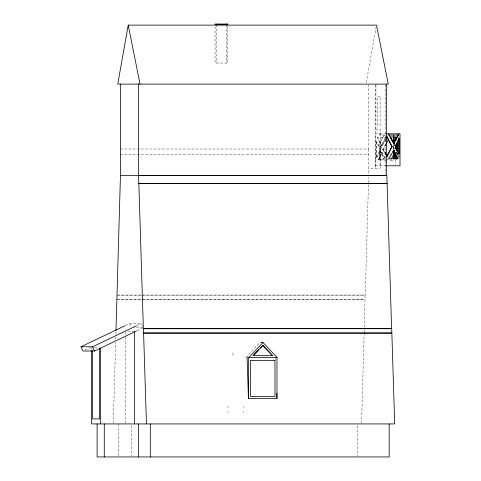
<?xml version="1.0" encoding="UTF-8"?>
<svg xmlns="http://www.w3.org/2000/svg" width="481" height="481" viewBox="0 0 481 481"><rect width="100%" height="100%" fill="white"/><g stroke="black" fill="none" stroke-linecap="round" stroke-linejoin="round"><path stroke-width="0.36" stroke-dasharray="2.4 1.8" d="M232.93 355.387L232.936 352.88M113.3 423.184L115.638 342.406M115.723 339.412L115.849 334.926M115.873 334.175L115.957 331.187M364.321 327.447L365.091 295.015L116.841 295.015M361.556 423.184L364.171 332.678M364.189 331.932L364.297 328.192M141.751 295.172L365.253 295.172L368.662 177.104M396.591 145.701L394.348 145.701L394.474 144.264M397.799 155.706L397.919 154.269M396.32 153.361L396.44 151.984L396.572 153.361M398.196 157.491L398.376 155.423M396.47 153.379L396.603 152.008L396.723 153.379M394.823 145.773L395.142 142.785M366.275 82.63L376.082 27.333M390.921 160.341L391.366 159.331M386.297 160.101L378.12 159.872L381.565 152.182L381.956 152.182L385.87 159.331M381.956 152.182L378.511 159.872L378.12 159.872M385.894 154.329L383.267 148.996L385.6 144.33M385.954 153.661L383.658 148.996L385.99 144.33M376.256 157.792L380.369 149.669L376.256 141.679L376.647 141.679L380.76 149.669L376.647 157.792L376.256 157.792L376.256 141.679M385.582 154.521L380.495 146.525L386.327 136.009M380.495 146.525L380.886 146.525L385.99 137.326M385.894 139.694L382.203 145.959L381.812 145.959L385.876 139.069M379.629 159.331L379.629 142.448L384.048 135.041M380.02 165.789L380.02 142.448L385.149 133.844M390.867 153.541L387.866 158.327L388.257 158.327M393.464 147.378L394.252 148.755L393.464 150.012L393.464 143.699M245.737 357.617L260.005 342.502M125.571 325.451L129.623 323.515L141.222 323.515L143.188 327.753L133.766 327.753M84.975 350.042L90.38 347.456M137.169 325.451L141.222 323.515M137.109 330.657L142.514 328.072M381.812 145.959L377.332 137.53L387.373 137.193M398.076 158.862L399.344 158.856M375.312 111.069L375.95 111.069M375.312 129.666L380.255 129.666L380.255 168.164L368.711 168.164M375.312 133.844L386.285 133.844M384.439 135.041L379.629 135.041L379.629 133.844M397.967 137.067L399.344 137.067M377.332 137.53L377.723 137.53L382.203 145.959M379.629 142.448L380.02 142.448M394.24 148.755L393.115 147.451M120.25 149.026L368.711 149.026L368.711 84.854M383.267 148.996L383.658 148.996M380.369 149.669L380.76 149.669M379.84 151.004L380.23 151.004L384.355 158.886L379.84 158.886L379.84 151.004L383.964 158.886M120.25 154.317L368.711 154.317L368.711 174.122M398.052 156.686L399.543 156.686M388.51 159.331L375.703 159.331L375.703 133.844M390.53 160.341L394.492 160.341M375.312 165.789L385.942 165.789M117.003 295.172L140.999 295.172M116.709 299.615L364.959 299.615M117.617 299.771L365.121 299.771M127.934 331.223L133.796 331.223M92.472 347.541L91.606 347.541L91.606 349.789M94.601 347.541L99.567 347.541M380.886 146.525L385.972 154.521M381.565 152.182L385.906 160.101M129.623 323.515L131.307 327.146M399.014 155.417L399.212 157.479M396.927 152.381L397.114 154.533M397.216 152.934L397.33 154.341M394.246 144.282L394.348 145.701M393.729 144.607L394.041 149.086M275.679 358.363L275.727 359.842M397.39 152.561L397.39 154.744M395.316 159.848L395.316 165.049M385.822 84.854L385.822 174.11M380.23 151.004L380.23 158.886M380.02 133.844L380.02 135.041M376.647 141.679L376.647 157.792M375.95 84.854L375.95 129.666M375.757 159.331L375.757 168.164M375.312 84.854L375.312 168.164M368.5 149.026L368.5 154.317M357.66 425.432L357.66 456.198M243.602 406.475L243.602 407.768M243.602 411.435L243.602 412.728M228.042 406.475L228.042 407.768M228.042 411.435L228.042 412.728M227.82 25.968L227.82 63.047L215.073 63.047L215.073 24.483M226.226 24.483L226.226 63.047M216.666 24.483L216.666 63.047M131.241 425.432L131.241 456.198M125.733 331.968L125.733 336.453M125.733 337.205L125.733 423.929M118.789 423.929L118.789 456.198M380.14 96.675L377.507 96.675L377.507 125.198L380.14 125.198L380.14 96.675"/><path stroke-width="0.72" d="M115.981 330.435L120.454 175.607L120.454 84.109M397.005 142.893L396.801 150.944M394.594 142.827L395.087 137.067L393.711 137.175L394.192 143.572M396.494 144.15L396.374 145.563L396.266 144.15M395.677 154.269L395.37 157.858L394.919 152.23M397.324 158.862L395.833 158.862L396.14 155.423M393.452 156.686L394.029 150.583M128.223 25.12L117.761 84.109L388.299 84.109L376.479 25.12L128.223 25.12L140.043 84.109M391.666 158.646L394.137 152.982M395.725 145.406L396.831 142.893M397.661 141.017L398.749 138.546L398.749 154.305M386.327 143.663L388.329 139.664M393.542 143.753L397.967 135.041M398.959 133.844L393.933 143.753L388.317 133.844M386.754 156.367L391.811 146.555L386.67 136.67M386.718 136.009L392.201 146.555L387.145 156.367L386.363 155.141M392.749 151.293L393.861 150.03L397.853 158.55L388.834 158.886L393.861 150.03M386.634 138.444L387.373 137.193L386.983 137.193M138.588 175.403L143.356 328.685L391.606 328.685L386.838 175.403L138.396 175.607L138.396 84.109M143.356 328.685L391.714 328.571L394.691 423.929L91.606 423.929L91.606 350.535M146.44 423.929L143.458 328.571M120.454 175.607L386.838 175.403M248.689 357.617L262.957 342.502L277.23 357.617L247.114 357.617L248.43 398.358L276.972 398.358L276.972 357.617M253.469 355.116L258.598 349.681M260.137 348.052L262.957 345.334L272.709 355.663L252.958 355.663M253.21 355.663L262.957 345.334M136.436 330.982L94.547 351.01L82.948 351.01L80.982 346.771L124.892 325.775M80.982 346.771L92.58 346.771L136.496 325.775M390.091 137.031L393.999 136.953M395.833 158.862L397.108 158.856L396.909 156.794M386.285 133.844L400.018 133.844L400.018 165.789L386.423 165.789M388.606 135.041L398.358 135.041M397.222 137.067L395.725 137.067L395.941 139.899M393.711 137.175L395.208 137.175M391.811 146.555L392.201 146.555M395.328 148.01L396.825 148.01M397.853 158.55L397.462 158.55L393.47 150.03L393.464 158.64M395.208 158.856L393.711 158.856L394.36 152.008L394.991 158.856M138.847 183.387L387.097 183.387M138.654 183.598L386.91 183.598M143.603 332.996L391.859 332.996M143.5 333.111L391.75 333.111M260.744 342.502L262.957 342.502M262.704 345.334L272.45 355.663M390.482 137.031L393.464 142.232M390.8 138.269L391.51 139.508M392.219 140.741L392.929 141.979M391.781 140.638L392.484 141.883M395.25 147.944L396.32 149.886M386.616 154.996L387.271 156.325M92.58 346.771L94.547 351.01M395.875 144.883L396.17 148.515M393.452 140.717L393.674 143.861M276.809 393.175L276.972 398.358M397.39 135.041L397.39 136.177M397.39 142.364L397.39 151.828M393.464 135.095L393.464 143.699M389.183 423.929L389.183 456.95L97.114 456.95L97.114 423.929M386.652 84.109L386.652 175.607M248.43 357.617L248.43 398.358M226.226 24.05L226.226 24.483M216.666 24.05L216.666 24.483M150.312 423.929L150.312 456.95M138.402 423.929L138.402 456.95M134.53 331.968L134.53 423.929M104.281 423.929L104.281 456.95M100.403 348.292L100.403 423.929M99.567 348.292L99.567 418.909L92.472 418.909L92.472 350.547M399.14 138.546L395.28 147.294L399.14 154.305L399.14 138.546M227.82 24.05L215.073 24.05L215.073 24.483L227.82 24.483L227.82 24.05M274.97 360.407L250.427 360.407L250.427 396.398L274.97 396.398L274.97 360.407"/></g></svg>
